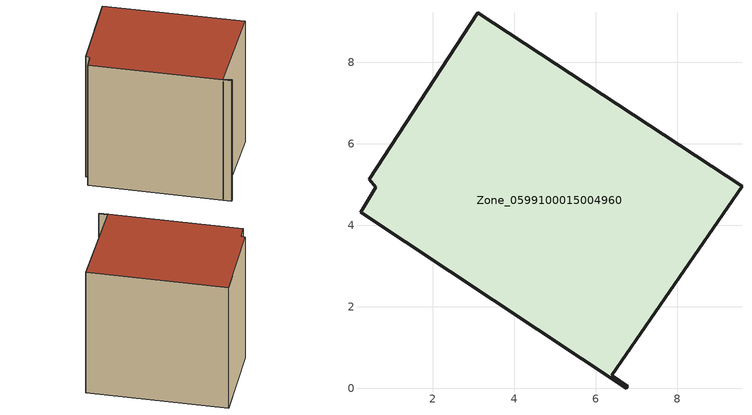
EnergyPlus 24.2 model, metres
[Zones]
Zone_0599100015004960
 floor ground (C_G): 0.59,4.93 0.43,5.13 3.1,9.22 9.59,4.96 6.4,0.31 6.78,0.05 6.75,0 0.22,4.32 z0.84
 wall outside (C_F): 0.43,5.13 0.59,4.93 0.22,4.32 6.75,0 6.78,0.05 6.4,0.31 9.59,4.96 3.1,9.22 0.43,5.13 z0.84:8.59
 roof outside (C_R): 0.59,4.93 0.22,4.32 6.75,0 6.78,0.05 6.4,0.31 9.59,4.96 3.1,9.22 0.43,5.13 z8.59
[BUILDING]
Pand.0599100015004960: North Axis=0; Terrain=City; Loads Convergence Tolerance Value=0.04; Temperature Convergence Tolerance Value=0.4; Solar Distribution=FullExterior; Maximum Number of Warmup Days=25; Minimum Number of Warmup Days=1
[Site:Location]
Rotterdam.The.Hague.AP_ZH_NLD Design_Conditions: Latitude=51.96; Longitude=4.45; Time Zone=1; Elevation=-4.5
[SITE:GROUNDTEMPERATURE:BUILDINGSURFACE]
18, 18, 18, 18, 18, 18, 18, 18, 18, 18, 18, 18
[MATERIAL] Thermal Absorptance=0.9; Solar Absorptance=0.7; Visible Absorptance=0.7
Name | Roughness | Thickness | Conductivity | Density | Specific Heat
G.TI.1965-1974 | MediumSmooth | 0.15 | 0.882353 | 540 | 1210
F.TI.1965-1974 | Rough | 0.3 | 0.697674 | 1920 | 840
R.TI.1965-1974 | MediumRough | 0.2 | 0.232558 | 1500 | 1000
[CONSTRUCTION]
C_G: G.TI.1965-1974
C_F: F.TI.1965-1974
C_R: R.TI.1965-1974
[ZONE]
Zone_0599100015004960: Type=1; Multiplier=1; Ceiling Height=Autocalculate; Volume=Autocalculate; Floor Area=autocalculate; Part of Total Floor Area=Yes
[ZONEINFILTRATION:DESIGNFLOWRATE]
Infil_Zone_0599100015004960: Zone or ZoneList or Space or SpaceList=Zone_0599100015004960; Schedule=AlwaysOn; Design Flow Rate Calculation Method=Flow/Area; Flow Rate per Floor Area=0.003; Constant Term Coefficient=1; Temperature Term Coefficient=0; Velocity Term Coefficient=0; Velocity Squared Term Coefficient=0
[HVACTEMPLATE:ZONE:IDEALLOADSAIRSYSTEM]
Zone_0599100015004960: Maximum Heating Supply Air Temperature=50; Minimum Cooling Supply Air Temperature=13; Maximum Heating Supply Air Humidity Ratio=0.0156; Minimum Cooling Supply Air Humidity Ratio=0.0077; Heating Limit=NoLimit; Cooling Limit=NoLimit; Dehumidification Control Type=ConstantSensibleHeatRatio; Cooling Sensible Heat Ratio=0.7; Dehumidification Setpoint=60; Humidification Control Type=None; Humidification Setpoint=30; Outdoor Air Method=None; Outdoor Air Flow Rate per Person=0.00944; Outdoor Air Flow Rate per Zone Floor Area=0; Outdoor Air Flow Rate per Zone=0; Demand Controlled Ventilation Type=None; Outdoor Air Economizer Type=NoEconomizer; Heat Recovery Type=None; Sensible Heat Recovery Effectiveness=0.7; Latent Heat Recovery Effectiveness=0.65
[ZONECONTROL:THERMOSTAT]
ThermostatControl_Zone_0599100015004960: Zone or ZoneList=Zone_0599100015004960; Control Type Schedule=DualSetpointControlType; Control 1=Thermostat_Zone_0599100015004960; Temperature Difference Between Cutout And Setpoint=0
[THERMOSTATSETPOINT:DUALSETPOINT]
Thermostat_Zone_0599100015004960: Heating Setpoint Temperature Schedule=HeatingSetpoint_Zone_0599100015004960; Cooling Setpoint Temperature Schedule=CoolingSetpoint_Zone_0599100015004960
[SCHEDULE:COMPACT]
HeatingSetpoint_Zone_0599100015004960: Through: 12/31, For: AllDays, Until: 24:00, 21
CoolingSetpoint_Zone_0599100015004960: Through: 12/31, For: AllDays, Until: 24:00, 24
DualSetpointControlType: Through: 12/31, For: AllDays, Until: 24:00, 4
AlwaysOn: Through: 12/31, For: AllDays, Until: 24:00, 1
